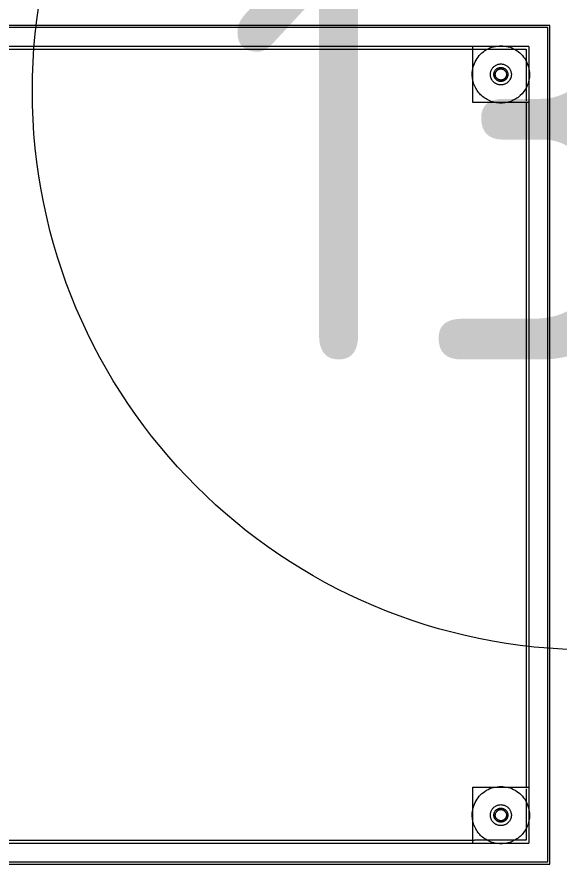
# Model space of a CAD drawing. Header units: millimetres. Extents: x -32 to 417638015, y -35 to 175284279.
# Drawn here: x 416312650 to 416313038, y 175269303 to 175269909 of the extents above; entities that cross this region are included whole.
import ezdxf
from ezdxf.enums import TextEntityAlignment as Align

# ---------------------------------------------------------------- set-up
doc = ezdxf.new("R2010")
doc.units = ezdxf.units.MM
for name, color, linetype, lineweight in [('_ЭМ_ТХ_пищеблок', 7, 'Continuous', 30), ('Аннотация', 7, 'Continuous', 18), ('Атрибут', 7, 'Continuous', 5), ('ДОНМ_ТХ_(Нейтральное_мебель)', 7, 'Continuous', 0), ('ШТРИХОВКА', 252, 'Continuous', 15)]:
    doc.layers.add(name, color=color, linetype=linetype, lineweight=lineweight)
doc.layers.add('Линии', color=7, linetype='Continuous', lineweight=9, true_color=0x00a600)
doc.layers.add('ЭОМ_Лотки рабочие', color=5, linetype='Continuous')
doc.styles.add('GOST Common', font='GOST_Common.ttf', dxfattribs={"width": 0.9, "height": 349.9999999999996})
doc.styles.add('ISOCPEUR', font='isocpeur.ttf', dxfattribs={"width": 0.85, "height": 274.9999999999997})

# ---------------------------------------------------------------- blocks, each defined once
blk = doc.blocks.new('*U101')
at = {"color": 0}
for points in [[(600, 600), (600, 0), (0, 0), (0, 600), (600, 600)], [(598.5, 598.5), (598.5, 1.5), (1.5, 1.5), (1.5, 598.5), (598.5, 598.5)], [(35, 544.5), (36.36587524414062, 544.5454406738281), (37.71505737304688, 544.6803283691406), (39.04379272460938, 544.9024658203125), (40.348388671875, 545.2097778320312), (41.625, 545.6000061035156), (42.869873046875, 546.0710754394531), (44.07940673828125, 546.6207275390625), (45.249755859375, 547.2468872070312), (46.377197265625, 547.9473571777344), (47.45797729492188, 548.7200012207031), (48.4884033203125, 549.5626220703125), (49.46466064453125, 550.4730834960938), (50.383056640625, 551.4491882324219), (51.23980712890625, 552.4888305664062), (52.03121948242188, 553.5898132324219), (52.75350952148438, 554.75), (53.3970947265625, 555.9556274414062), (53.95492553710938, 557.1914672851562), (54.42684936523438, 558.4532775878906), (54.81301879882812, 559.7366943359375), (55.11334228515625, 561.0374145507812), (55.32785034179688, 562.35107421875), (55.45660400390625, 563.6733703613281), (55.49951171875, 565), (55.45660400390625, 566.3265991210938), (55.327880859375, 567.64892578125), (55.11334228515625, 568.9625854492188), (54.81298828125, 570.2633056640625), (54.4268798828125, 571.5466918945312), (53.95489501953125, 572.8085021972656), (53.3970947265625, 574.0443725585938), (52.75350952148438, 575.25), (52.03121948242188, 576.4101867675781), (51.23983764648438, 577.5111694335938), (50.383056640625, 578.5508117675781), (49.46466064453125, 579.5269470214844), (48.4884033203125, 580.4373779296875), (47.4580078125, 581.2799987792969), (46.377197265625, 582.0526123046875), (45.249755859375, 582.7531127929688), (44.07940673828125, 583.3792724609375), (42.86990356445312, 583.9289245605469), (41.62496948242188, 584.3999938964844), (40.34835815429688, 584.7902221679688), (39.0438232421875, 585.0975036621094), (37.715087890625, 585.3196716308594), (36.36590576171875, 585.4545593261719), (35, 585.5), (33.94598388671875, 585.4732971191406), (32.90570068359375, 585.39404296875), (31.88037109375, 585.2635498046875), (30.87149047851562, 585.0830993652344), (29.880126953125, 584.8539733886719), (28.90768432617188, 584.5774841308594), (27.95550537109375, 584.2549133300781), (27.0247802734375, 583.8875732421875), (26.11688232421875, 583.4767456054688), (25.2330322265625, 583.0237121582031), (24.37457275390625, 582.52978515625), (23.542724609375, 581.9962158203125), (22.73895263671875, 581.4243774414062), (21.96432495117188, 580.8154907226562), (21.2203369140625, 580.1708984375), (19.8291015625, 578.7796936035156), (19.18447875976562, 578.03564453125), (18.57562255859375, 577.2611083984375), (18.0037841796875, 576.4572448730469), (17.47021484375, 575.6254577636719), (16.976318359375, 574.7669982910156), (16.52325439453125, 573.8831176757812), (16.1124267578125, 572.9752197265625), (15.74505615234375, 572.0444946289062), (15.42251586914062, 571.09228515625), (15.14602661132812, 570.119873046875), (14.91690063476562, 569.1285400390625), (14.7364501953125, 568.1195678710938), (14.60595703125, 567.0943298339844), (14.5267333984375, 566.0540161132812), (14.5, 565), (14.52670288085938, 563.9459838867188), (14.60595703125, 562.9057006835938), (14.73641967773438, 561.8804321289062), (14.91693115234375, 560.8714904785156), (15.14602661132812, 559.880126953125), (15.42254638671875, 558.90771484375), (15.74508666992188, 557.9555053710938), (16.1124267578125, 557.0247802734375), (16.52325439453125, 556.1168212890625), (16.97628784179688, 555.2330322265625), (17.47021484375, 554.3745727539062), (18.0037841796875, 553.5427551269531), (18.57562255859375, 552.7388916015625), (19.18450927734375, 551.96435546875), (19.8291015625, 551.2203063964844), (20.50814819335938, 550.5081481933594), (21.2203369140625, 549.8291015625), (21.96435546875, 549.1844787597656), (22.73892211914062, 548.5756225585938), (23.54275512695312, 548.0037841796875), (24.37454223632812, 547.47021484375), (25.23300170898438, 546.976318359375), (26.11685180664062, 546.5232543945312), (27.0247802734375, 546.1124267578125), (27.95550537109375, 545.7450561523438), (28.90771484375, 545.4225158691406), (29.880126953125, 545.1460266113281), (30.8714599609375, 544.9169006347656), (31.88040161132812, 544.7364501953125), (32.90567016601562, 544.60595703125), (33.94598388671875, 544.5267028808594), (35, 544.5)], [(15, 545), (55, 545), (55, 585)], [(585, 585), (15, 585)], [(15, 15), (15, 585)], [(53.79998779296875, 583), (17, 583), (17, 546.2000122070312)], [(545, 583), (55, 583)], [(565, 544.5), (566.3658447265625, 544.5454406738281), (567.715087890625, 544.6803283691406), (569.0438232421875, 544.9024658203125), (570.348388671875, 545.2097778320312), (571.625, 545.6000061035156), (572.8699340820312, 546.0710754394531), (574.0794067382812, 546.6207275390625), (575.249755859375, 547.2468872070312), (576.377197265625, 547.9473571777344), (577.4580078125, 548.7200012207031), (578.4884033203125, 549.5626220703125), (579.4646606445312, 550.4730834960938), (580.383056640625, 551.4491882324219), (581.2398071289062, 552.4888305664062), (582.03125, 553.5898132324219), (582.7535400390625, 554.75), (583.3971557617188, 555.9556274414062), (583.9549560546875, 557.1914672851562), (584.4268798828125, 558.4532775878906), (584.81298828125, 559.7366943359375), (585.1134033203125, 561.0374145507812), (585.3279418945312, 562.35107421875), (585.4566650390625, 563.6733703613281), (585.49951171875, 565), (585.4566650390625, 566.3265991210938), (585.327880859375, 567.64892578125), (585.1133422851562, 568.9625854492188), (584.81298828125, 570.2633056640625), (584.4268798828125, 571.5466918945312), (583.9549560546875, 572.8085021972656), (583.3971557617188, 574.0443725585938), (582.7535400390625, 575.25), (582.03125, 576.4101867675781), (581.2398681640625, 577.5111694335938), (580.383056640625, 578.5508117675781), (579.4646606445312, 579.5269470214844), (578.4884033203125, 580.4373779296875), (577.4579467773438, 581.2799987792969), (576.377197265625, 582.0526123046875), (575.249755859375, 582.7531127929688), (574.0794067382812, 583.3792724609375), (572.8699340820312, 583.9289245605469), (571.625, 584.3999938964844), (570.348388671875, 584.7902221679688), (569.0438232421875, 585.0975036621094), (567.715087890625, 585.3196716308594), (566.3659057617188, 585.4545593261719), (565, 585.5), (563.9459838867188, 585.4732971191406), (562.9057006835938, 585.39404296875), (561.8804321289062, 585.2635498046875), (560.8714599609375, 585.0830993652344), (559.880126953125, 584.8539733886719), (558.90771484375, 584.5774841308594), (557.9555053710938, 584.2549133300781), (557.0247802734375, 583.8875732421875), (556.1168823242188, 583.4767456054688), (555.2330322265625, 583.0237121582031), (554.37451171875, 582.52978515625), (553.542724609375, 581.9962158203125), (552.7388916015625, 581.4243774414062), (551.96435546875, 580.8154907226562), (551.2203369140625, 580.1708984375), (549.8291015625, 578.7796936035156), (549.1844482421875, 578.03564453125), (548.5756225585938, 577.2611083984375), (548.0037841796875, 576.4572448730469), (547.47021484375, 575.6254577636719), (546.976318359375, 574.7669982910156), (546.5232543945312, 573.8831176757812), (546.1124267578125, 572.9752197265625), (545.7450561523438, 572.0444946289062), (545.4224853515625, 571.09228515625), (545.14599609375, 570.119873046875), (544.9168701171875, 569.1285400390625), (544.7364501953125, 568.1195678710938), (544.60595703125, 567.0943298339844), (544.5267333984375, 566.0540161132812), (544.5, 565), (544.5267333984375, 563.9459838867188), (544.60595703125, 562.9057006835938), (544.7364501953125, 561.8804321289062), (544.9168701171875, 560.8714904785156), (545.14599609375, 559.880126953125), (545.4225463867188, 558.90771484375), (545.7451171875, 557.9555053710938), (546.1124267578125, 557.0247802734375), (546.5232543945312, 556.1168212890625), (546.976318359375, 555.2330322265625), (547.47021484375, 554.3745727539062), (548.0037841796875, 553.5427551269531), (548.5756225585938, 552.7388916015625), (549.1845092773438, 551.96435546875), (549.8291015625, 551.2203063964844), (550.5081176757812, 550.5081481933594), (551.2203369140625, 549.8291015625), (551.96435546875, 549.1844787597656), (552.7388916015625, 548.5756225585938), (553.542724609375, 548.0037841796875), (554.37451171875, 547.47021484375), (555.2330322265625, 546.976318359375), (556.1168212890625, 546.5232543945312), (557.0247802734375, 546.1124267578125), (557.9555053710938, 545.7450561523438), (558.90771484375, 545.4225158691406), (559.880126953125, 545.1460266113281), (560.8714599609375, 544.9169006347656), (561.88037109375, 544.7364501953125), (562.9056396484375, 544.60595703125), (563.9459838867188, 544.5267028808594), (565, 544.5)], [(545, 585), (545, 545), (585, 545)], [(583, 546.2000122070312), (583, 583), (546.2000122070312, 583)], [(585, 585), (585, 15)], [(35, 572.5), (34.6143798828125, 572.490234375), (34.23379516601562, 572.4612426757812), (33.85870361328125, 572.4135131835938), (33.48956298828125, 572.3474731445312), (33.12689208984375, 572.2636413574219), (32.77108764648438, 572.1624755859375), (32.42279052734375, 572.0444946289062), (32.082275390625, 571.9100952148438), (31.75006103515625, 571.759765625), (31.42669677734375, 571.5940246582031), (31.1126708984375, 571.413330078125), (30.808349609375, 571.2181396484375), (30.51422119140625, 571.0089416503906), (30.23086547851562, 570.7861633300781), (29.95867919921875, 570.5503234863281), (29.6981201171875, 570.3018798828125), (29.44964599609375, 570.0413513183594), (29.21383666992188, 569.7691345214844), (28.9910888671875, 569.4857788085938), (28.7818603515625, 569.1916809082031), (28.586669921875, 568.8873901367188), (28.40597534179688, 568.5733032226562), (28.24017333984375, 568.2499389648438), (28.08990478515625, 567.9177551269531), (27.95550537109375, 567.5772705078125), (27.8375244140625, 567.2288818359375), (27.736328125, 566.8731079101562), (27.65252685546875, 566.5104370117188), (27.58651733398438, 566.1412963867188), (27.53875732421875, 565.7662048339844), (27.509765625, 565.3856201171875), (27.5, 565), (27.509765625, 564.6143798828125), (27.53875732421875, 564.2337951660156), (27.58648681640625, 563.8587036132812), (27.65252685546875, 563.4895629882812), (27.73635864257812, 563.1268920898438), (27.8375244140625, 562.7711181640625), (27.95550537109375, 562.4227294921875), (28.08990478515625, 562.0822448730469), (28.240234375, 561.7500610351562), (28.40597534179688, 561.4266967773438), (28.586669921875, 561.1126098632812), (28.78189086914062, 560.8083190917969), (28.99105834960938, 560.5142211914062), (29.21383666992188, 560.2308654785156), (29.44970703125, 559.9586791992188), (29.95864868164062, 559.4496765136719), (30.23086547851562, 559.2138366699219), (30.51425170898438, 558.9910888671875), (30.80831909179688, 558.7818603515625), (31.11264038085938, 558.586669921875), (31.42672729492188, 558.4059448242188), (31.75006103515625, 558.240234375), (32.08224487304688, 558.0899047851562), (32.4227294921875, 557.9555053710938), (32.7711181640625, 557.8375244140625), (33.12686157226562, 557.7363586425781), (33.48956298828125, 557.6525268554688), (33.85870361328125, 557.5864868164062), (34.23379516601562, 557.5387573242188), (34.6143798828125, 557.5097961425781), (35, 557.5), (35.49972534179688, 557.5166320800781), (35.99334716796875, 557.5659790039062), (36.47946166992188, 557.6472473144531), (36.95672607421875, 557.7596740722656), (37.42376708984375, 557.9024353027344), (37.87921142578125, 558.0747680664062), (38.32174682617188, 558.27587890625), (38.74990844726562, 558.5049438476562), (39.16238403320312, 558.76123046875), (39.55780029296875, 559.0438842773438), (39.93475341796875, 559.3521728515625), (40.29193115234375, 559.6852722167969), (40.6279296875, 560.0423889160156), (40.94137573242188, 560.4227294921875), (41.23092651367188, 560.8255615234375), (41.49517822265625, 561.25), (41.73065185546875, 561.6910705566406), (41.93478393554688, 562.1432189941406), (42.107421875, 562.6048583984375), (42.2486572265625, 563.0744018554688), (42.3585205078125, 563.5502624511719), (42.43701171875, 564.0308837890625), (42.48416137695312, 564.5146484375), (42.49981689453125, 565), (42.48416137695312, 565.4853515625), (42.43707275390625, 565.9691162109375), (42.3585205078125, 566.4497375488281), (42.2486572265625, 566.9255981445312), (42.10739135742188, 567.3951416015625), (41.9346923828125, 567.8567810058594), (41.73065185546875, 568.3089294433594), (41.49517822265625, 568.75), (41.23092651367188, 569.1744689941406), (40.94140625, 569.5772705078125), (40.62789916992188, 569.9576110839844), (40.29193115234375, 570.3147277832031), (39.93472290039062, 570.6478271484375), (39.55780029296875, 570.9560852050781), (39.16238403320312, 571.23876953125), (38.74990844726562, 571.4950561523438), (38.32171630859375, 571.72412109375), (37.87921142578125, 571.9252319335938), (37.42376708984375, 572.0975341796875), (36.95669555664062, 572.2403259277344), (36.47943115234375, 572.3527526855469), (35.99331665039062, 572.4340209960938), (35.49972534179688, 572.4833679199219), (35, 572.5)], [(35, 570), (34.742919921875, 569.9934997558594), (34.48916625976562, 569.9741516113281), (34.2391357421875, 569.9423217773438), (33.9930419921875, 569.8983154296875), (33.75125122070312, 569.8424072265625), (33.51406860351562, 569.7749938964844), (33.28182983398438, 569.6963195800781), (33.05484008789062, 569.6067199707031), (32.8333740234375, 569.5065307617188), (32.61776733398438, 569.3960266113281), (32.40841674804688, 569.2755737304688), (32.20553588867188, 569.1454467773438), (32.00949096679688, 569.0059509277344), (31.820556640625, 568.857421875), (31.63906860351562, 568.7002258300781), (31.46539306640625, 568.5346069335938), (31.2998046875, 568.3609008789062), (31.142578125, 568.179443359375), (30.99404907226562, 567.9905090332031), (30.85455322265625, 567.7944641113281), (30.72445678710938, 567.5916137695312), (30.60397338867188, 567.3822021484375), (30.49349975585938, 567.1666259765625), (30.39328002929688, 566.9451904296875), (30.30364990234375, 566.7181701660156), (30.2249755859375, 566.4859313964844), (30.15756225585938, 566.2487487792969), (30.1016845703125, 566.0069580078125), (30.05767822265625, 565.7608642578125), (30.02584838867188, 565.5108032226562), (30.00650024414062, 565.257080078125), (30, 565), (30.00650024414062, 564.742919921875), (30.02584838867188, 564.4891662597656), (30.05764770507812, 564.2391357421875), (30.1016845703125, 563.9930419921875), (30.15756225585938, 563.7512512207031), (30.22503662109375, 563.5140686035156), (30.30368041992188, 563.2818298339844), (30.39324951171875, 563.0548095703125), (30.49346923828125, 562.8333740234375), (30.60397338867188, 562.6177978515625), (30.72445678710938, 562.4084167480469), (30.85455322265625, 562.2055358886719), (30.99407958984375, 562.0094909667969), (31.142578125, 561.820556640625), (31.2998046875, 561.6390991210938), (31.63909912109375, 561.2997436523438), (31.820556640625, 561.142578125), (32.00949096679688, 560.9940490722656), (32.20553588867188, 560.8545837402344), (32.40841674804688, 560.7244262695312), (32.6177978515625, 560.6039733886719), (32.83334350585938, 560.4934692382812), (33.0548095703125, 560.3932800292969), (33.28182983398438, 560.3036804199219), (33.51406860351562, 560.2250061035156), (33.75125122070312, 560.1575622558594), (33.9930419921875, 560.1016845703125), (34.2391357421875, 560.0576782226562), (34.48919677734375, 560.0258483886719), (34.742919921875, 560.0065002441406), (35, 560), (35.33316040039062, 560.0110778808594), (35.66220092773438, 560.0439758300781), (35.98629760742188, 560.09814453125), (36.30447387695312, 560.1731262207031), (36.61581420898438, 560.2682800292969), (36.91949462890625, 560.3831787109375), (37.2144775390625, 560.5172424316406), (37.49993896484375, 560.6699829101562), (37.77493286132812, 560.8408203125), (38.03854370117188, 561.0292358398438), (38.28985595703125, 561.2347717285156), (38.52798461914062, 561.4568481445312), (38.751953125, 561.6949157714844), (38.9609375, 561.948486328125), (39.15399169921875, 562.217041015625), (39.33013916015625, 562.5), (39.48709106445312, 562.7940368652344), (39.62313842773438, 563.095458984375), (39.73831176757812, 563.4032287597656), (39.83242797851562, 563.7162780761719), (39.90570068359375, 564.0335083007812), (39.9580078125, 564.3539428710938), (39.98944091796875, 564.6764526367188), (39.9998779296875, 565), (39.98941040039062, 565.3235473632812), (39.95803833007812, 565.6460876464844), (39.90570068359375, 565.9664916992188), (39.83245849609375, 566.2837219238281), (39.73828125, 566.5967407226562), (39.6231689453125, 566.9045104980469), (39.48712158203125, 567.2059326171875), (39.33013916015625, 567.5), (39.15399169921875, 567.782958984375), (38.9609375, 568.0514831542969), (38.751953125, 568.3050842285156), (38.52798461914062, 568.5431518554688), (38.28988647460938, 568.7652282714844), (38.03857421875, 568.9707641601562), (37.77493286132812, 569.1592102050781), (37.49993896484375, 569.3300170898438), (37.21450805664062, 569.4827270507812), (36.91949462890625, 569.6168212890625), (36.61587524414062, 569.7317199707031), (36.30447387695312, 569.826904296875), (35.98629760742188, 569.9018249511719), (35.6622314453125, 569.9560241699219), (35.3331298828125, 569.9889221191406), (35, 570)], [(565, 572.5), (564.6143798828125, 572.490234375), (564.2337646484375, 572.4612426757812), (563.8587036132812, 572.4135131835938), (563.4895629882812, 572.3474731445312), (563.1268920898438, 572.2636413574219), (562.7711181640625, 572.1624755859375), (562.4227905273438, 572.0444946289062), (562.082275390625, 571.9100952148438), (561.7500610351562, 571.759765625), (561.4266967773438, 571.5940246582031), (561.1126708984375, 571.413330078125), (560.808349609375, 571.2181396484375), (560.5142822265625, 571.0089416503906), (560.2308349609375, 570.7861633300781), (559.9586791992188, 570.5503234863281), (559.6981201171875, 570.3018798828125), (559.4496459960938, 570.0413513183594), (559.2138671875, 569.7691345214844), (558.9910888671875, 569.4857788085938), (558.7818603515625, 569.1916809082031), (558.586669921875, 568.8873901367188), (558.406005859375, 568.5733032226562), (558.2401733398438, 568.2499389648438), (558.0899047851562, 567.9177551269531), (557.9555053710938, 567.5772705078125), (557.8375244140625, 567.2288818359375), (557.736328125, 566.8731079101562), (557.6525268554688, 566.5104370117188), (557.5865478515625, 566.1412963867188), (557.5387573242188, 565.7662048339844), (557.509765625, 565.3856201171875), (557.5, 565), (557.509765625, 564.6143798828125), (557.5387573242188, 564.2337951660156), (557.5864868164062, 563.8587036132812), (557.6525268554688, 563.4895629882812), (557.736328125, 563.1268920898438), (557.8375244140625, 562.7711181640625), (557.9555053710938, 562.4227294921875), (558.0899047851562, 562.0822448730469), (558.240234375, 561.7500610351562), (558.406005859375, 561.4266967773438), (558.586669921875, 561.1126098632812), (558.7818603515625, 560.8083190917969), (558.9910888671875, 560.5142211914062), (559.2138671875, 560.2308654785156), (559.44970703125, 559.9586791992188), (559.9586181640625, 559.4496765136719), (560.2308349609375, 559.2138366699219), (560.5142822265625, 558.9910888671875), (560.808349609375, 558.7818603515625), (561.1126708984375, 558.586669921875), (561.4267578125, 558.4059448242188), (561.7501220703125, 558.240234375), (562.082275390625, 558.0899047851562), (562.4227294921875, 557.9555053710938), (562.7711181640625, 557.8375244140625), (563.1268920898438, 557.7363586425781), (563.4895629882812, 557.6525268554688), (563.8587036132812, 557.5864868164062), (564.2337646484375, 557.5387573242188), (564.6143798828125, 557.5097961425781), (565, 557.5), (565.499755859375, 557.5166320800781), (565.9933471679688, 557.5659790039062), (566.4794921875, 557.6472473144531), (566.9567260742188, 557.7596740722656), (567.4237670898438, 557.9024353027344), (567.8792724609375, 558.0747680664062), (568.32177734375, 558.27587890625), (568.7498779296875, 558.5049438476562), (569.162353515625, 558.76123046875), (569.5578002929688, 559.0438842773438), (569.9347534179688, 559.3521728515625), (570.2919921875, 559.6852722167969), (570.6279296875, 560.0423889160156), (570.94140625, 560.4227294921875), (571.23095703125, 560.8255615234375), (571.4951782226562, 561.25), (571.7306518554688, 561.6910705566406), (571.934814453125, 562.1432189941406), (572.107421875, 562.6048583984375), (572.2486572265625, 563.0744018554688), (572.3585205078125, 563.5502624511719), (572.43701171875, 564.0308837890625), (572.484130859375, 564.5146484375), (572.4998168945312, 565), (572.484130859375, 565.4853515625), (572.4370727539062, 565.9691162109375), (572.3585205078125, 566.4497375488281), (572.2486572265625, 566.9255981445312), (572.107421875, 567.3951416015625), (571.9346923828125, 567.8567810058594), (571.7306518554688, 568.3089294433594), (571.4951782226562, 568.75), (571.23095703125, 569.1744689941406), (570.94140625, 569.5772705078125), (570.6279296875, 569.9576110839844), (570.2919311523438, 570.3147277832031), (569.934814453125, 570.6478271484375), (569.5577392578125, 570.9560852050781), (569.162353515625, 571.23876953125), (568.7498779296875, 571.4950561523438), (568.3217163085938, 571.72412109375), (567.8792724609375, 571.9252319335938), (567.4237670898438, 572.0975341796875), (566.9567260742188, 572.2403259277344), (566.4794311523438, 572.3527526855469), (565.9932861328125, 572.4340209960938), (565.499755859375, 572.4833679199219), (565, 572.5)], [(565, 570), (564.742919921875, 569.9934997558594), (564.4891967773438, 569.9741516113281), (564.2391357421875, 569.9423217773438), (563.9930419921875, 569.8983154296875), (563.7513427734375, 569.8424072265625), (563.5140380859375, 569.7749938964844), (563.2818603515625, 569.6963195800781), (563.0548095703125, 569.6067199707031), (562.8333740234375, 569.5065307617188), (562.6177978515625, 569.3960266113281), (562.408447265625, 569.2755737304688), (562.20556640625, 569.1454467773438), (562.009521484375, 569.0059509277344), (561.820556640625, 568.857421875), (561.6390991210938, 568.7002258300781), (561.4653930664062, 568.5346069335938), (561.2998046875, 568.3609008789062), (561.142578125, 568.179443359375), (560.9940185546875, 567.9905090332031), (560.8546142578125, 567.7944641113281), (560.7244873046875, 567.5916137695312), (560.60400390625, 567.3822021484375), (560.4935302734375, 567.1666259765625), (560.393310546875, 566.9451904296875), (560.3036499023438, 566.7181701660156), (560.2249755859375, 566.4859313964844), (560.1575927734375, 566.2487487792969), (560.1016845703125, 566.0069580078125), (560.0576782226562, 565.7608642578125), (560.02587890625, 565.5108032226562), (560.0064697265625, 565.257080078125), (560, 565), (560.0064697265625, 564.742919921875), (560.02587890625, 564.4891662597656), (560.0576171875, 564.2391357421875), (560.1016845703125, 563.9930419921875), (560.1575927734375, 563.7512512207031), (560.2250366210938, 563.5140686035156), (560.3037109375, 563.2818298339844), (560.393310546875, 563.0548095703125), (560.4934692382812, 562.8333740234375), (560.60400390625, 562.6177978515625), (560.7244873046875, 562.4084167480469), (560.8545532226562, 562.2055358886719), (560.9940795898438, 562.0094909667969), (561.142578125, 561.820556640625), (561.2998046875, 561.6390991210938), (561.6390991210938, 561.2997436523438), (561.820556640625, 561.142578125), (562.009521484375, 560.9940490722656), (562.20556640625, 560.8545837402344), (562.408447265625, 560.7244262695312), (562.6177978515625, 560.6039733886719), (562.8333740234375, 560.4934692382812), (563.0548095703125, 560.3932800292969), (563.2818603515625, 560.3036804199219), (563.5140991210938, 560.2250061035156), (563.751220703125, 560.1575622558594), (563.9930419921875, 560.1016845703125), (564.2391357421875, 560.0576782226562), (564.4891967773438, 560.0258483886719), (564.742919921875, 560.0065002441406), (565, 560), (565.3331298828125, 560.0110778808594), (565.6622314453125, 560.0439758300781), (565.986328125, 560.09814453125), (566.304443359375, 560.1731262207031), (566.6158447265625, 560.2682800292969), (566.9194946289062, 560.3831787109375), (567.2144775390625, 560.5172424316406), (567.4999389648438, 560.6699829101562), (567.77490234375, 560.8408203125), (568.03857421875, 561.0292358398438), (568.2898559570312, 561.2347717285156), (568.5279541015625, 561.4568481445312), (568.751953125, 561.6949157714844), (568.9609375, 561.948486328125), (569.1539916992188, 562.217041015625), (569.3301391601562, 562.5), (569.487060546875, 562.7940368652344), (569.6231689453125, 563.095458984375), (569.73828125, 563.4032287597656), (569.8323974609375, 563.7162780761719), (569.9057006835938, 564.0335083007812), (569.9580078125, 564.3539428710938), (569.9894409179688, 564.6764526367188), (569.9998779296875, 565), (569.9893798828125, 565.3235473632812), (569.9580078125, 565.6460876464844), (569.9057006835938, 565.9664916992188), (569.8324584960938, 566.2837219238281), (569.73828125, 566.5967407226562), (569.6231689453125, 566.9045104980469), (569.4871215820312, 567.2059326171875), (569.3301391601562, 567.5), (569.1539916992188, 567.782958984375), (568.9609985351562, 568.0514831542969), (568.751953125, 568.3050842285156), (568.5279541015625, 568.5431518554688), (568.2899169921875, 568.7652282714844), (568.03857421875, 568.9707641601562), (567.77490234375, 569.1592102050781), (567.4999389648438, 569.3300170898438), (567.2144775390625, 569.4827270507812), (566.9194946289062, 569.6168212890625), (566.6158447265625, 569.7317199707031), (566.304443359375, 569.826904296875), (565.986328125, 569.9018249511719), (565.6622314453125, 569.9560241699219), (565.3331298828125, 569.9889221191406), (565, 570)], [(35, 569), (34.79434204101562, 568.9947814941406), (34.59136962890625, 568.9793395996094), (34.391357421875, 568.953857421875), (34.19439697265625, 568.9186401367188), (34.00100708007812, 568.8739318847656), (33.811279296875, 568.8200073242188), (33.62542724609375, 568.7570495605469), (33.44381713867188, 568.6853942871094), (33.2667236328125, 568.605224609375), (33.09423828125, 568.5168151855469), (32.92672729492188, 568.4204406738281), (32.76446533203125, 568.3163452148438), (32.60757446289062, 568.2047729492188), (32.45645141601562, 568.0859680175781), (32.31124877929688, 567.9601745605469), (32.17230224609375, 567.8276977539062), (32.03982543945312, 567.688720703125), (31.91403198242188, 567.5435485839844), (31.79525756835938, 567.3924255371094), (31.68365478515625, 567.235595703125), (31.57955932617188, 567.0732421875), (31.483154296875, 566.90576171875), (31.394775390625, 566.7333068847656), (31.31463623046875, 566.55615234375), (31.24295043945312, 566.3745422363281), (31.17999267578125, 566.1887512207031), (31.12603759765625, 565.9989929199219), (31.08135986328125, 565.8055725097656), (31.046142578125, 565.6087036132812), (31.02069091796875, 565.4086608886719), (31.00521850585938, 565.2056579589844), (31, 565), (31.00521850585938, 564.7943420410156), (31.02066040039062, 564.5913696289062), (31.04617309570312, 564.3912963867188), (31.08135986328125, 564.1943969726562), (31.12603759765625, 564.0010070800781), (31.17999267578125, 563.811279296875), (31.24295043945312, 563.6254577636719), (31.31463623046875, 563.44384765625), (31.39480590820312, 563.2666931152344), (31.48318481445312, 563.09423828125), (31.57955932617188, 562.9267272949219), (31.68365478515625, 562.7644653320312), (31.79525756835938, 562.6076049804688), (31.91403198242188, 562.4564514160156), (32.039794921875, 562.311279296875), (32.311279296875, 562.039794921875), (32.45645141601562, 561.9140319824219), (32.60757446289062, 561.7952270507812), (32.76443481445312, 561.6836547851562), (32.92672729492188, 561.5795593261719), (33.09423828125, 561.483154296875), (33.26669311523438, 561.394775390625), (33.44384765625, 561.3146362304688), (33.62542724609375, 561.2429504394531), (33.81124877929688, 561.1799926757812), (34.00100708007812, 561.1260375976562), (34.19442749023438, 561.0813598632812), (34.39129638671875, 561.046142578125), (34.59133911132812, 561.0206604003906), (34.79434204101562, 561.0052185058594), (35, 561), (35.26651000976562, 561.0088806152344), (35.52978515625, 561.0351867675781), (35.78900146484375, 561.0785522460938), (36.0435791015625, 561.1384887695312), (36.29263305664062, 561.2146301269531), (36.53558349609375, 561.3065490722656), (36.7716064453125, 561.4137878417969), (36.99993896484375, 561.5359802246094), (37.21994018554688, 561.6726684570312), (37.43081665039062, 561.8234252929688), (37.63189697265625, 561.9878234863281), (37.8223876953125, 562.1654663085938), (38.00155639648438, 562.35595703125), (38.16876220703125, 562.5587768554688), (38.32318115234375, 562.7736206054688), (38.464111328125, 563), (38.58969116210938, 563.2352294921875), (38.698486328125, 563.4763793945312), (38.79055786132812, 563.7226257324219), (38.86593627929688, 563.9730224609375), (38.924560546875, 564.226806640625), (38.96640014648438, 564.4831237792969), (38.99151611328125, 564.7411499023438), (38.99990844726562, 565), (38.99151611328125, 565.2588500976562), (38.96640014648438, 565.5168762207031), (38.924560546875, 565.773193359375), (38.865966796875, 566.0269775390625), (38.79058837890625, 566.2774047851562), (38.69851684570312, 566.5236206054688), (38.58969116210938, 566.7647705078125), (38.464111328125, 567), (38.32318115234375, 567.2263793945312), (38.16876220703125, 567.4411926269531), (38.00155639648438, 567.6440734863281), (37.82232666015625, 567.8345336914062), (37.63192749023438, 568.0121765136719), (37.4307861328125, 568.1766052246094), (37.21990966796875, 568.3273315429688), (36.99993896484375, 568.4640197753906), (36.77157592773438, 568.5862121582031), (36.53558349609375, 568.6934509277344), (36.29269409179688, 568.7853698730469), (36.0435791015625, 568.8615112304688), (35.7890625, 568.9214782714844), (35.52975463867188, 568.9648132324219), (35.26651000976562, 568.9911499023438), (35, 569)], [(565, 569), (564.7943115234375, 568.9947814941406), (564.5913696289062, 568.9793395996094), (564.391357421875, 568.953857421875), (564.1943969726562, 568.9186401367188), (564.0009765625, 568.8739318847656), (563.811279296875, 568.8200073242188), (563.6254272460938, 568.7570495605469), (563.44384765625, 568.6853942871094), (563.2667236328125, 568.605224609375), (563.09423828125, 568.5168151855469), (562.9267578125, 568.4204406738281), (562.7644653320312, 568.3163452148438), (562.6075439453125, 568.2047729492188), (562.4564208984375, 568.0859680175781), (562.311279296875, 567.9601745605469), (562.1723022460938, 567.8276977539062), (562.039794921875, 567.688720703125), (561.9140625, 567.5435485839844), (561.7952880859375, 567.3924255371094), (561.6836547851562, 567.235595703125), (561.57958984375, 567.0732421875), (561.483154296875, 566.90576171875), (561.394775390625, 566.7333068847656), (561.3146362304688, 566.55615234375), (561.242919921875, 566.3745422363281), (561.1799926757812, 566.1887512207031), (561.1260375976562, 565.9989929199219), (561.0813598632812, 565.8055725097656), (561.046142578125, 565.6087036132812), (561.0206909179688, 565.4086608886719), (561.0052490234375, 565.2056579589844), (561, 565), (561.0052490234375, 564.7943420410156), (561.0206298828125, 564.5913696289062), (561.046142578125, 564.3912963867188), (561.0813598632812, 564.1943969726562), (561.1260375976562, 564.0010070800781), (561.1799926757812, 563.811279296875), (561.242919921875, 563.6254577636719), (561.3146362304688, 563.44384765625), (561.394775390625, 563.2666931152344), (561.483154296875, 563.09423828125), (561.57958984375, 562.9267272949219), (561.6836547851562, 562.7644653320312), (561.7952880859375, 562.6076049804688), (561.9140625, 562.4564514160156), (562.039794921875, 562.311279296875), (562.311279296875, 562.039794921875), (562.4564208984375, 561.9140319824219), (562.6075439453125, 561.7952270507812), (562.764404296875, 561.6836547851562), (562.9267578125, 561.5795593261719), (563.09423828125, 561.483154296875), (563.2667236328125, 561.394775390625), (563.44384765625, 561.3146362304688), (563.6254272460938, 561.2429504394531), (563.811279296875, 561.1799926757812), (564.0009765625, 561.1260375976562), (564.1944580078125, 561.0813598632812), (564.3912963867188, 561.046142578125), (564.59130859375, 561.0206604003906), (564.7943115234375, 561.0052185058594), (565, 561), (565.2664794921875, 561.0088806152344), (565.52978515625, 561.0351867675781), (565.7890014648438, 561.0785522460938), (566.0435791015625, 561.1384887695312), (566.292724609375, 561.2146301269531), (566.5355834960938, 561.3065490722656), (566.7716064453125, 561.4137878417969), (567, 561.5359802246094), (567.219970703125, 561.6726684570312), (567.4307861328125, 561.8234252929688), (567.6318969726562, 561.9878234863281), (567.8223876953125, 562.1654663085938), (568.0015869140625, 562.35595703125), (568.1687622070312, 562.5587768554688), (568.3231811523438, 562.7736206054688), (568.464111328125, 563), (568.5897216796875, 563.2352294921875), (568.698486328125, 563.4763793945312), (568.7906494140625, 563.7226257324219), (568.8660278320312, 563.9730224609375), (568.924560546875, 564.226806640625), (568.9664916992188, 564.4831237792969), (568.9915161132812, 564.7411499023438), (568.9999389648438, 565), (568.9915771484375, 565.2588500976562), (568.9664306640625, 565.5168762207031), (568.924560546875, 565.773193359375), (568.865966796875, 566.0269775390625), (568.7906494140625, 566.2774047851562), (568.698486328125, 566.5236206054688), (568.5897216796875, 566.7647705078125), (568.464111328125, 567), (568.3231811523438, 567.2263793945312), (568.168701171875, 567.4411926269531), (568.0015869140625, 567.6440734863281), (567.8223266601562, 567.8345336914062), (567.6319580078125, 568.0121765136719), (567.4307861328125, 568.1766052246094), (567.2199096679688, 568.3273315429688), (566.9999389648438, 568.4640197753906), (566.7716064453125, 568.5862121582031), (566.53564453125, 568.6934509277344), (566.292724609375, 568.7853698730469), (566.0435791015625, 568.8615112304688), (565.7890625, 568.9214782714844), (565.52978515625, 568.9648132324219), (565.2664794921875, 568.9911499023438), (565, 569)], [(17, 55), (17, 546.1000061035156)], [(583, 55), (583, 546.1000061035156)], [(35, 14.5), (36.36587524414062, 14.54541015625), (37.71505737304688, 14.6802978515625), (39.04379272460938, 14.9024658203125), (40.348388671875, 15.20977783203125), (41.625, 15.5999755859375), (42.869873046875, 16.071044921875), (44.07940673828125, 16.6207275390625), (45.249755859375, 17.24688720703125), (46.377197265625, 17.9473876953125), (47.45797729492188, 18.719970703125), (48.4884033203125, 19.5626220703125), (49.46466064453125, 20.47308349609375), (50.383056640625, 21.44921875), (51.23980712890625, 22.48883056640625), (52.03121948242188, 23.58984375), (52.75350952148438, 24.75), (53.3970947265625, 25.95562744140625), (53.95492553710938, 27.19146728515625), (54.42684936523438, 28.4532470703125), (54.81301879882812, 29.7366943359375), (55.11334228515625, 31.03741455078125), (55.32785034179688, 32.35107421875), (55.45660400390625, 33.67333984375), (55.49951171875, 35), (55.45660400390625, 36.32659912109375), (55.327880859375, 37.64892578125), (55.11334228515625, 38.96258544921875), (54.81298828125, 40.2633056640625), (54.4268798828125, 41.54669189453125), (53.95489501953125, 42.8084716796875), (53.3970947265625, 44.04437255859375), (52.75350952148438, 45.25), (52.03121948242188, 46.41015625), (51.23983764648438, 47.51116943359375), (50.383056640625, 48.55078125), (49.46466064453125, 49.5269775390625), (48.4884033203125, 50.4373779296875), (47.4580078125, 51.280029296875), (46.377197265625, 52.0526123046875), (45.249755859375, 52.75311279296875), (44.07940673828125, 53.3792724609375), (42.86990356445312, 53.928955078125), (41.62496948242188, 54.4000244140625), (40.34835815429688, 54.79022216796875), (39.0438232421875, 55.0975341796875), (37.715087890625, 55.3197021484375), (36.36590576171875, 55.45458984375), (33.63412475585938, 55.45458984375), (32.28494262695312, 55.3197021484375), (30.95620727539062, 55.0975341796875), (29.651611328125, 54.79022216796875), (28.375, 54.4000244140625), (27.13006591796875, 53.928955078125), (25.92059326171875, 53.3792724609375), (24.750244140625, 52.75311279296875), (23.62274169921875, 52.0526123046875), (22.54202270507812, 51.280029296875), (21.5115966796875, 50.4373779296875), (20.53533935546875, 49.52691650390625), (19.616943359375, 48.55078125), (18.76019287109375, 47.51116943359375), (17.96878051757812, 46.41015625), (17.24649047851562, 45.25), (16.6029052734375, 44.04437255859375), (16.0450439453125, 42.80853271484375), (15.57315063476562, 41.5467529296875), (15.18698120117188, 40.2633056640625), (14.88665771484375, 38.96258544921875), (14.67205810546875, 37.64892578125), (14.5433349609375, 36.32666015625), (14.50048828125, 35), (14.5433349609375, 33.67340087890625), (14.672119140625, 32.35107421875), (14.88665771484375, 31.03741455078125), (15.18701171875, 29.7366943359375), (15.5731201171875, 28.45330810546875), (16.04510498046875, 27.1915283203125), (16.6029052734375, 25.95562744140625), (17.24649047851562, 24.75), (17.96878051757812, 23.58984375), (18.76016235351562, 22.48883056640625), (19.616943359375, 21.44921875), (20.53533935546875, 20.4730224609375), (21.51162719726562, 19.5626220703125), (22.54205322265625, 18.719970703125), (23.62283325195312, 17.9473876953125), (24.750244140625, 17.24688720703125), (25.92059326171875, 16.6207275390625), (27.130126953125, 16.071044921875), (28.375, 15.5999755859375), (29.65164184570312, 15.20977783203125), (30.9561767578125, 14.9024658203125), (32.284912109375, 14.6802978515625), (33.63409423828125, 14.54541015625), (35, 14.5)], [(15, 55), (55, 55), (55, 15)], [(565, 14.5), (566.3658447265625, 14.54541015625), (567.715087890625, 14.6802978515625), (569.0438232421875, 14.9024658203125), (570.348388671875, 15.20977783203125), (571.625, 15.5999755859375), (572.8699340820312, 16.071044921875), (574.0794067382812, 16.6207275390625), (575.249755859375, 17.24688720703125), (576.377197265625, 17.9473876953125), (577.4580078125, 18.719970703125), (578.4884033203125, 19.5626220703125), (579.4646606445312, 20.47308349609375), (580.383056640625, 21.44921875), (581.2398071289062, 22.48883056640625), (582.03125, 23.58984375), (582.7535400390625, 24.75), (583.3971557617188, 25.95562744140625), (583.9549560546875, 27.19146728515625), (584.4268798828125, 28.4532470703125), (584.81298828125, 29.7366943359375), (585.1134033203125, 31.03741455078125), (585.3279418945312, 32.35107421875), (585.4566650390625, 33.67333984375), (585.49951171875, 35), (585.4566650390625, 36.32659912109375), (585.327880859375, 37.64892578125), (585.1133422851562, 38.96258544921875), (584.81298828125, 40.2633056640625), (584.4268798828125, 41.54669189453125), (583.9549560546875, 42.8084716796875), (583.3971557617188, 44.04437255859375), (582.7535400390625, 45.25), (582.03125, 46.41015625), (581.2398681640625, 47.51116943359375), (580.383056640625, 48.55078125), (579.4646606445312, 49.5269775390625), (578.4884033203125, 50.4373779296875), (577.4579467773438, 51.280029296875), (576.377197265625, 52.0526123046875), (575.249755859375, 52.75311279296875), (574.0794067382812, 53.3792724609375), (572.8699340820312, 53.928955078125), (571.625, 54.4000244140625), (570.348388671875, 54.79022216796875), (569.0438232421875, 55.0975341796875), (567.715087890625, 55.3197021484375), (566.3659057617188, 55.45458984375), (563.6341552734375, 55.45458984375), (562.284912109375, 55.3197021484375), (560.9561767578125, 55.0975341796875), (559.651611328125, 54.79022216796875), (558.375, 54.4000244140625), (557.130126953125, 53.928955078125), (555.9205932617188, 53.3792724609375), (554.750244140625, 52.75311279296875), (553.622802734375, 52.0526123046875), (552.5419921875, 51.280029296875), (551.5115966796875, 50.4373779296875), (550.5353393554688, 49.52691650390625), (549.616943359375, 48.55078125), (548.7601928710938, 47.51116943359375), (547.96875, 46.41015625), (547.2464599609375, 45.25), (546.6029052734375, 44.04437255859375), (546.0450439453125, 42.80853271484375), (545.5731201171875, 41.5467529296875), (545.1869506835938, 40.2633056640625), (544.8865966796875, 38.96258544921875), (544.672119140625, 37.64892578125), (544.5433349609375, 36.32666015625), (544.50048828125, 35), (544.5433349609375, 33.67340087890625), (544.672119140625, 32.35107421875), (544.8866577148438, 31.03741455078125), (545.18701171875, 29.7366943359375), (545.5731201171875, 28.45330810546875), (546.0450439453125, 27.1915283203125), (546.6028442382812, 25.95562744140625), (547.2464599609375, 24.75), (547.96875, 23.58984375), (548.7601318359375, 22.48883056640625), (549.616943359375, 21.44921875), (550.5353393554688, 20.4730224609375), (551.5115966796875, 19.5626220703125), (552.5419921875, 18.719970703125), (553.622802734375, 17.9473876953125), (554.750244140625, 17.24688720703125), (555.9205932617188, 16.6207275390625), (557.1300659179688, 16.071044921875), (558.375, 15.5999755859375), (559.651611328125, 15.20977783203125), (560.9561767578125, 14.9024658203125), (562.284912109375, 14.6802978515625), (563.6340942382812, 14.54541015625), (565, 14.5)], [(545, 15), (545, 55), (585, 55)], [(53.79998779296875, 17), (17, 17), (17, 53.79998779296875)], [(583, 53.79998779296875), (583, 17), (546.2000122070312, 17)], [(35, 42.5), (34.50027465820312, 42.4833984375), (34.00665283203125, 42.43402099609375), (33.52053833007812, 42.352783203125), (33.04327392578125, 42.2403564453125), (32.57623291015625, 42.0975341796875), (32.12078857421875, 41.92523193359375), (31.67825317382812, 41.72412109375), (31.25009155273438, 41.49505615234375), (30.83761596679688, 41.23876953125), (30.44219970703125, 40.95611572265625), (30.06524658203125, 40.6478271484375), (29.70806884765625, 40.31475830078125), (29.3720703125, 39.9576416015625), (29.05862426757812, 39.5772705078125), (28.76907348632812, 39.1744384765625), (28.50482177734375, 38.75), (28.26934814453125, 38.3089599609375), (28.06521606445312, 37.8568115234375), (27.892578125, 37.3951416015625), (27.7513427734375, 36.92559814453125), (27.64144897460938, 36.44970703125), (27.56298828125, 35.9691162109375), (27.51583862304688, 35.4853515625), (27.50018310546875, 35), (27.51583862304688, 34.5146484375), (27.56292724609375, 34.0308837890625), (27.6414794921875, 33.55029296875), (27.7513427734375, 33.07440185546875), (27.89260864257812, 32.6048583984375), (28.0653076171875, 32.14324951171875), (28.26934814453125, 31.69110107421875), (28.50482177734375, 31.25), (28.76907348632812, 30.8255615234375), (29.05859375, 30.4227294921875), (29.37210083007812, 30.0423583984375), (29.70806884765625, 29.68524169921875), (30.06527709960938, 29.3521728515625), (30.44223022460938, 29.0439453125), (30.83761596679688, 28.76123046875), (31.25009155273438, 28.50494384765625), (31.67828369140625, 28.27587890625), (32.12078857421875, 28.07476806640625), (32.57623291015625, 27.9024658203125), (33.04330444335938, 27.7596435546875), (33.52056884765625, 27.647216796875), (34.00668334960938, 27.56597900390625), (34.50027465820312, 27.5166015625), (35.49972534179688, 27.5166015625), (35.99334716796875, 27.56597900390625), (36.47946166992188, 27.647216796875), (36.95672607421875, 27.7596435546875), (37.42376708984375, 27.9024658203125), (37.87921142578125, 28.07476806640625), (38.32174682617188, 28.27587890625), (38.74990844726562, 28.50494384765625), (39.16238403320312, 28.76123046875), (39.55780029296875, 29.04388427734375), (39.93475341796875, 29.3521728515625), (40.29193115234375, 29.68524169921875), (40.6279296875, 30.0423583984375), (40.94137573242188, 30.4227294921875), (41.23092651367188, 30.8255615234375), (41.49517822265625, 31.25), (41.73065185546875, 31.6910400390625), (41.93478393554688, 32.1431884765625), (42.107421875, 32.6048583984375), (42.2486572265625, 33.07440185546875), (42.3585205078125, 33.55029296875), (42.43701171875, 34.0308837890625), (42.48416137695312, 34.5146484375), (42.49981689453125, 35), (42.48416137695312, 35.4853515625), (42.43707275390625, 35.9691162109375), (42.3585205078125, 36.44970703125), (42.2486572265625, 36.92559814453125), (42.10739135742188, 37.3951416015625), (41.9346923828125, 37.85675048828125), (41.73065185546875, 38.30889892578125), (41.49517822265625, 38.75), (41.23092651367188, 39.1744384765625), (40.94140625, 39.5772705078125), (40.62789916992188, 39.9576416015625), (40.29193115234375, 40.31475830078125), (39.93472290039062, 40.6478271484375), (39.55780029296875, 40.95611572265625), (39.16238403320312, 41.23876953125), (38.74990844726562, 41.49505615234375), (38.32171630859375, 41.72412109375), (37.87921142578125, 41.92523193359375), (37.42376708984375, 42.0975341796875), (36.95669555664062, 42.2403564453125), (36.47943115234375, 42.352783203125), (35.99331665039062, 42.43402099609375), (35.49972534179688, 42.4833984375), (35, 42.5)], [(565, 42.5), (564.500244140625, 42.4833984375), (564.0066528320312, 42.43402099609375), (563.5205078125, 42.352783203125), (563.0432739257812, 42.2403564453125), (562.5762329101562, 42.0975341796875), (562.1207275390625, 41.92523193359375), (561.67822265625, 41.72412109375), (561.2501220703125, 41.49505615234375), (560.837646484375, 41.23876953125), (560.4421997070312, 40.95611572265625), (560.0652465820312, 40.6478271484375), (559.7080078125, 40.31475830078125), (559.3720703125, 39.9576416015625), (559.05859375, 39.5772705078125), (558.76904296875, 39.1744384765625), (558.5048217773438, 38.75), (558.2693481445312, 38.3089599609375), (558.065185546875, 37.8568115234375), (557.892578125, 37.3951416015625), (557.7513427734375, 36.92559814453125), (557.6414794921875, 36.44970703125), (557.56298828125, 35.9691162109375), (557.515869140625, 35.4853515625), (557.5001831054688, 35), (557.515869140625, 34.5146484375), (557.5629272460938, 34.0308837890625), (557.6414794921875, 33.55029296875), (557.7513427734375, 33.07440185546875), (557.892578125, 32.6048583984375), (558.0653076171875, 32.14324951171875), (558.2693481445312, 31.69110107421875), (558.5048217773438, 31.25), (558.76904296875, 30.8255615234375), (559.05859375, 30.4227294921875), (559.3720703125, 30.0423583984375), (559.7080688476562, 29.68524169921875), (560.065185546875, 29.3521728515625), (560.4421997070312, 29.0439453125), (560.837646484375, 28.76123046875), (561.2501220703125, 28.50494384765625), (561.6782836914062, 28.27587890625), (562.1207275390625, 28.07476806640625), (562.5762329101562, 27.9024658203125), (563.0432739257812, 27.7596435546875), (563.5205688476562, 27.647216796875), (564.0067138671875, 27.56597900390625), (564.500244140625, 27.5166015625), (565.499755859375, 27.5166015625), (565.9933471679688, 27.56597900390625), (566.4794921875, 27.647216796875), (566.9567260742188, 27.7596435546875), (567.4237670898438, 27.9024658203125), (567.8792724609375, 28.07476806640625), (568.32177734375, 28.27587890625), (568.7498779296875, 28.50494384765625), (569.162353515625, 28.76123046875), (569.5578002929688, 29.04388427734375), (569.9347534179688, 29.3521728515625), (570.2919921875, 29.68524169921875), (570.6279296875, 30.0423583984375), (570.94140625, 30.4227294921875), (571.23095703125, 30.8255615234375), (571.4951782226562, 31.25), (571.7306518554688, 31.6910400390625), (571.934814453125, 32.1431884765625), (572.107421875, 32.6048583984375), (572.2486572265625, 33.07440185546875), (572.3585205078125, 33.55029296875), (572.43701171875, 34.0308837890625), (572.484130859375, 34.5146484375), (572.4998168945312, 35), (572.484130859375, 35.4853515625), (572.4370727539062, 35.9691162109375), (572.3585205078125, 36.44970703125), (572.2486572265625, 36.92559814453125), (572.107421875, 37.3951416015625), (571.9346923828125, 37.85675048828125), (571.7306518554688, 38.30889892578125), (571.4951782226562, 38.75), (571.23095703125, 39.1744384765625), (570.94140625, 39.5772705078125), (570.6279296875, 39.9576416015625), (570.2919311523438, 40.31475830078125), (569.934814453125, 40.6478271484375), (569.5577392578125, 40.95611572265625), (569.162353515625, 41.23876953125), (568.7498779296875, 41.49505615234375), (568.3217163085938, 41.72412109375), (567.8792724609375, 41.92523193359375), (567.4237670898438, 42.0975341796875), (566.9567260742188, 42.2403564453125), (566.4794311523438, 42.352783203125), (565.9932861328125, 42.43402099609375), (565.499755859375, 42.4833984375), (565, 42.5)], [(35, 40), (34.66683959960938, 39.9888916015625), (34.33779907226562, 39.9560546875), (34.01370239257812, 39.90185546875), (33.69552612304688, 39.826904296875), (33.38418579101562, 39.731689453125), (33.08050537109375, 39.6168212890625), (32.7855224609375, 39.4827880859375), (32.50006103515625, 39.33001708984375), (32.22506713867188, 39.1591796875), (31.96148681640625, 38.97076416015625), (31.71014404296875, 38.7652587890625), (31.4720458984375, 38.54315185546875), (31.248046875, 38.3050537109375), (31.0390625, 38.051513671875), (30.84603881835938, 37.782958984375), (30.66986083984375, 37.5), (30.51290893554688, 37.2059326171875), (30.37686157226562, 36.904541015625), (30.26168823242188, 36.5968017578125), (30.16757202148438, 36.28369140625), (30.09429931640625, 35.96649169921875), (30.0419921875, 35.64605712890625), (30.01055908203125, 35.32354736328125), (30.0001220703125, 35), (30.01058959960938, 34.67645263671875), (30.04196166992188, 34.3538818359375), (30.09429931640625, 34.03350830078125), (30.16754150390625, 33.71630859375), (30.26171875, 33.40325927734375), (30.3768310546875, 33.095458984375), (30.51287841796875, 32.7940673828125), (30.66986083984375, 32.5), (30.84600830078125, 32.217041015625), (31.0390625, 31.948486328125), (31.248046875, 31.6949462890625), (31.47201538085938, 31.45684814453125), (31.71017456054688, 31.2347412109375), (31.96142578125, 31.02923583984375), (32.22506713867188, 30.8408203125), (32.50006103515625, 30.66998291015625), (32.78549194335938, 30.51727294921875), (33.08053588867188, 30.3831787109375), (33.38412475585938, 30.268310546875), (33.69552612304688, 30.173095703125), (34.01370239257812, 30.09814453125), (34.3377685546875, 30.0439453125), (34.6668701171875, 30.0111083984375), (35.33316040039062, 30.0111083984375), (35.66220092773438, 30.0439453125), (35.98629760742188, 30.09814453125), (36.30447387695312, 30.173095703125), (36.61581420898438, 30.268310546875), (36.91949462890625, 30.3831787109375), (37.2144775390625, 30.5172119140625), (37.49993896484375, 30.66998291015625), (37.77493286132812, 30.8408203125), (38.03854370117188, 31.02923583984375), (38.28985595703125, 31.2347412109375), (38.52798461914062, 31.45684814453125), (38.751953125, 31.6949462890625), (38.9609375, 31.948486328125), (39.15399169921875, 32.217041015625), (39.33013916015625, 32.5), (39.48709106445312, 32.7940673828125), (39.62313842773438, 33.095458984375), (39.73831176757812, 33.4031982421875), (39.83242797851562, 33.71630859375), (39.90570068359375, 34.03350830078125), (39.9580078125, 34.35394287109375), (39.98944091796875, 34.67645263671875), (39.9998779296875, 35), (39.98941040039062, 35.32354736328125), (39.95803833007812, 35.6461181640625), (39.90570068359375, 35.96649169921875), (39.83245849609375, 36.28369140625), (39.73828125, 36.59674072265625), (39.6231689453125, 36.904541015625), (39.48712158203125, 37.2059326171875), (39.33013916015625, 37.5), (39.15399169921875, 37.782958984375), (38.9609375, 38.051513671875), (38.751953125, 38.3050537109375), (38.52798461914062, 38.54315185546875), (38.28988647460938, 38.7652587890625), (38.03857421875, 38.97076416015625), (37.77493286132812, 39.1591796875), (37.49993896484375, 39.33001708984375), (37.21450805664062, 39.48272705078125), (36.91949462890625, 39.6168212890625), (36.61587524414062, 39.731689453125), (36.30447387695312, 39.826904296875), (35.98629760742188, 39.90185546875), (35.6622314453125, 39.9560546875), (35.3331298828125, 39.9888916015625), (35, 40)], [(35, 39), (34.73348999023438, 38.9910888671875), (34.47021484375, 38.96484375), (34.21099853515625, 38.92144775390625), (33.9564208984375, 38.86151123046875), (33.70736694335938, 38.785400390625), (33.46441650390625, 38.6934814453125), (33.2283935546875, 38.586181640625), (33.00006103515625, 38.4639892578125), (32.78005981445312, 38.32733154296875), (32.56918334960938, 38.17657470703125), (32.36810302734375, 38.01214599609375), (32.1776123046875, 37.83447265625), (31.99844360351562, 37.64404296875), (31.83123779296875, 37.441162109375), (31.67681884765625, 37.22637939453125), (31.535888671875, 37), (31.41030883789062, 36.7647705078125), (31.301513671875, 36.52362060546875), (31.20944213867188, 36.27740478515625), (31.13406372070312, 36.0269775390625), (31.075439453125, 35.773193359375), (31.03359985351562, 35.516845703125), (31.00848388671875, 35.25885009765625), (31.00009155273438, 35), (31.00848388671875, 34.74114990234375), (31.03359985351562, 34.483154296875), (31.075439453125, 34.226806640625), (31.134033203125, 33.9730224609375), (31.20941162109375, 33.72259521484375), (31.30148315429688, 33.47637939453125), (31.41030883789062, 33.2352294921875), (31.535888671875, 33), (31.67681884765625, 32.77362060546875), (31.83126831054688, 32.558837890625), (31.99844360351562, 32.35595703125), (32.17767333984375, 32.16546630859375), (32.36807250976562, 31.98785400390625), (32.5692138671875, 31.82342529296875), (32.78009033203125, 31.67266845703125), (33.00006103515625, 31.5360107421875), (33.22842407226562, 31.413818359375), (33.46441650390625, 31.30657958984375), (33.70730590820312, 31.21466064453125), (33.9564208984375, 31.13848876953125), (34.2109375, 31.07855224609375), (34.47024536132812, 31.03515625), (34.73348999023438, 31.00885009765625), (35.26651000976562, 31.0089111328125), (35.52978515625, 31.03515625), (35.78900146484375, 31.07855224609375), (36.0435791015625, 31.13848876953125), (36.29263305664062, 31.214599609375), (36.53558349609375, 31.3065185546875), (36.7716064453125, 31.413818359375), (36.99993896484375, 31.5360107421875), (37.21994018554688, 31.67266845703125), (37.43081665039062, 31.82342529296875), (37.63189697265625, 31.98785400390625), (37.8223876953125, 32.16552734375), (38.00155639648438, 32.35595703125), (38.16876220703125, 32.558837890625), (38.32318115234375, 32.77362060546875), (38.464111328125, 33), (38.58969116210938, 33.2352294921875), (38.698486328125, 33.47637939453125), (38.79055786132812, 33.72259521484375), (38.86593627929688, 33.9730224609375), (38.924560546875, 34.226806640625), (38.96640014648438, 34.483154296875), (38.99151611328125, 34.74114990234375), (38.99990844726562, 35), (38.99151611328125, 35.25885009765625), (38.96640014648438, 35.516845703125), (38.924560546875, 35.773193359375), (38.865966796875, 36.0269775390625), (38.79058837890625, 36.27740478515625), (38.69851684570312, 36.52362060546875), (38.58969116210938, 36.7647705078125), (38.464111328125, 37), (38.32318115234375, 37.22637939453125), (38.16876220703125, 37.441162109375), (38.00155639648438, 37.64404296875), (37.82232666015625, 37.83453369140625), (37.63192749023438, 38.01214599609375), (37.4307861328125, 38.17657470703125), (37.21990966796875, 38.32733154296875), (36.99993896484375, 38.4639892578125), (36.77157592773438, 38.586181640625), (36.53558349609375, 38.69342041015625), (36.29269409179688, 38.78533935546875), (36.0435791015625, 38.86151123046875), (35.7890625, 38.92144775390625), (35.52975463867188, 38.96484375), (35.26651000976562, 38.99114990234375), (35, 39)], [(565, 40), (564.6668701171875, 39.9888916015625), (564.3377685546875, 39.9560546875), (564.013671875, 39.90185546875), (563.695556640625, 39.826904296875), (563.3841552734375, 39.731689453125), (563.0805053710938, 39.6168212890625), (562.7855224609375, 39.4827880859375), (562.5000610351562, 39.33001708984375), (562.22509765625, 39.1591796875), (561.96142578125, 38.97076416015625), (561.7101440429688, 38.7652587890625), (561.4720458984375, 38.54315185546875), (561.248046875, 38.3050537109375), (561.0390625, 38.051513671875), (560.8460083007812, 37.782958984375), (560.6698608398438, 37.5), (560.512939453125, 37.2059326171875), (560.3768310546875, 36.904541015625), (560.26171875, 36.5968017578125), (560.1676025390625, 36.28369140625), (560.0942993164062, 35.96649169921875), (560.0419921875, 35.64605712890625), (560.0105590820312, 35.32354736328125), (560.0001220703125, 35), (560.0106201171875, 34.67645263671875), (560.0419921875, 34.3538818359375), (560.0942993164062, 34.03350830078125), (560.1675415039062, 33.71630859375), (560.26171875, 33.40325927734375), (560.3768310546875, 33.095458984375), (560.5128784179688, 32.7940673828125), (560.6698608398438, 32.5), (560.8460083007812, 32.217041015625), (561.0390625, 31.948486328125), (561.248046875, 31.6949462890625), (561.4720458984375, 31.45684814453125), (561.7100830078125, 31.2347412109375), (561.96142578125, 31.02923583984375), (562.22509765625, 30.8408203125), (562.5000610351562, 30.66998291015625), (562.7855224609375, 30.51727294921875), (563.0805053710938, 30.3831787109375), (563.3841552734375, 30.268310546875), (563.695556640625, 30.173095703125), (564.013671875, 30.09814453125), (564.3377685546875, 30.0439453125), (564.6668701171875, 30.0111083984375), (565.3331298828125, 30.0111083984375), (565.6622314453125, 30.0439453125), (565.986328125, 30.09814453125), (566.304443359375, 30.173095703125), (566.6158447265625, 30.268310546875), (566.9194946289062, 30.3831787109375), (567.2144775390625, 30.5172119140625), (567.4999389648438, 30.66998291015625), (567.77490234375, 30.8408203125), (568.03857421875, 31.02923583984375), (568.2898559570312, 31.2347412109375), (568.5279541015625, 31.45684814453125), (568.751953125, 31.6949462890625), (568.9609375, 31.948486328125), (569.1539916992188, 32.217041015625), (569.3301391601562, 32.5), (569.487060546875, 32.7940673828125), (569.6231689453125, 33.095458984375), (569.73828125, 33.4031982421875), (569.8323974609375, 33.71630859375), (569.9057006835938, 34.03350830078125), (569.9580078125, 34.35394287109375), (569.9894409179688, 34.67645263671875), (569.9998779296875, 35), (569.9893798828125, 35.32354736328125), (569.9580078125, 35.6461181640625), (569.9057006835938, 35.96649169921875), (569.8324584960938, 36.28369140625), (569.73828125, 36.59674072265625), (569.6231689453125, 36.904541015625), (569.4871215820312, 37.2059326171875), (569.3301391601562, 37.5), (569.1539916992188, 37.782958984375), (568.9609985351562, 38.051513671875), (568.751953125, 38.3050537109375), (568.5279541015625, 38.54315185546875), (568.2899169921875, 38.7652587890625), (568.03857421875, 38.97076416015625), (567.77490234375, 39.1591796875), (567.4999389648438, 39.33001708984375), (567.2144775390625, 39.48272705078125), (566.9194946289062, 39.6168212890625), (566.6158447265625, 39.731689453125), (566.304443359375, 39.826904296875), (565.986328125, 39.90185546875), (565.6622314453125, 39.9560546875), (565.3331298828125, 39.9888916015625), (565, 40)], [(565, 39), (564.7335205078125, 38.9910888671875), (564.47021484375, 38.96484375), (564.2109985351562, 38.92144775390625), (563.9564208984375, 38.86151123046875), (563.707275390625, 38.785400390625), (563.4644165039062, 38.6934814453125), (563.2283935546875, 38.586181640625), (563, 38.4639892578125), (562.780029296875, 38.32733154296875), (562.5692138671875, 38.17657470703125), (562.3681030273438, 38.01214599609375), (562.1776123046875, 37.83447265625), (561.9984130859375, 37.64404296875), (561.8312377929688, 37.441162109375), (561.6768188476562, 37.22637939453125), (561.535888671875, 37), (561.4102783203125, 36.7647705078125), (561.301513671875, 36.52362060546875), (561.2093505859375, 36.27740478515625), (561.1339721679688, 36.0269775390625), (561.075439453125, 35.773193359375), (561.0335083007812, 35.516845703125), (561.0084838867188, 35.25885009765625), (561.0000610351562, 35), (561.0084228515625, 34.74114990234375), (561.0335693359375, 34.483154296875), (561.075439453125, 34.226806640625), (561.134033203125, 33.9730224609375), (561.2093505859375, 33.72259521484375), (561.301513671875, 33.47637939453125), (561.4102783203125, 33.2352294921875), (561.535888671875, 33), (561.6768188476562, 32.77362060546875), (561.8312377929688, 32.558837890625), (561.9984130859375, 32.35595703125), (562.1776733398438, 32.16546630859375), (562.3680419921875, 31.98785400390625), (562.5692138671875, 31.82342529296875), (562.7800903320312, 31.67266845703125), (563.0000610351562, 31.5360107421875), (563.2283935546875, 31.413818359375), (563.46435546875, 31.30657958984375), (563.707275390625, 31.21466064453125), (563.9564208984375, 31.13848876953125), (564.2109375, 31.07855224609375), (564.47021484375, 31.03515625), (564.7335205078125, 31.00885009765625), (565.2664794921875, 31.0089111328125), (565.52978515625, 31.03515625), (565.7890014648438, 31.07855224609375), (566.0435791015625, 31.13848876953125), (566.292724609375, 31.214599609375), (566.5355834960938, 31.3065185546875), (566.7716064453125, 31.413818359375), (567, 31.5360107421875), (567.219970703125, 31.67266845703125), (567.4307861328125, 31.82342529296875), (567.6318969726562, 31.98785400390625), (567.8223876953125, 32.16552734375), (568.0015869140625, 32.35595703125), (568.1687622070312, 32.558837890625), (568.3231811523438, 32.77362060546875), (568.464111328125, 33), (568.5897216796875, 33.2352294921875), (568.698486328125, 33.47637939453125), (568.7906494140625, 33.72259521484375), (568.8660278320312, 33.9730224609375), (568.924560546875, 34.226806640625), (568.9664916992188, 34.483154296875), (568.9915161132812, 34.74114990234375), (568.9999389648438, 35), (568.9915771484375, 35.25885009765625), (568.9664306640625, 35.516845703125), (568.924560546875, 35.773193359375), (568.865966796875, 36.0269775390625), (568.7906494140625, 36.27740478515625), (568.698486328125, 36.52362060546875), (568.5897216796875, 36.7647705078125), (568.464111328125, 37), (568.3231811523438, 37.22637939453125), (568.168701171875, 37.441162109375), (568.0015869140625, 37.64404296875), (567.8223266601562, 37.83453369140625), (567.6319580078125, 38.01214599609375), (567.4307861328125, 38.17657470703125), (567.2199096679688, 38.32733154296875), (566.9999389648438, 38.4639892578125), (566.7716064453125, 38.586181640625), (566.53564453125, 38.69342041015625), (566.292724609375, 38.78533935546875), (566.0435791015625, 38.86151123046875), (565.7890625, 38.92144775390625), (565.52978515625, 38.96484375), (565.2664794921875, 38.99114990234375), (565, 39)], [(585, 15), (15, 15)], [(545, 17), (55, 17)]]:
    blk.add_lwpolyline(points, dxfattribs=at)
blk = doc.blocks.new('_ЭМ_ТХ_Пищеблок')
at = {"layer": 'ДОНМ_ТХ_(Нейтральное_мебель)', "color": 8, "xscale": -1, "rotation": 270}
blk.add_blockref('*U101', (54176.56048211188, 39758.46060757856), dxfattribs=at)
at = {"layer": 'Атрибут', "color": 8, "style": 'ISOCPEUR', "width": 0.85}
blk.add_attdef('№_ПОЗИЦИИ', text='', height=150, rotation=90, dxfattribs=at).set_placement((58331.67525722168, 39155.16258932042), align=Align.MIDDLE_CENTER)
blk = doc.blocks.new('ТХ пищеблок....')
at = {"layer": 'ДОНМ_ТХ_(Нейтральное_мебель)', "color": 8, "xscale": -1, "rotation": 270}
blk.add_blockref('*U101', (1511.268833354989, 24426.31794917252), dxfattribs=at)
blk = doc.blocks.new('1 этаж')
at = {"layer": 'Линии', "color": 8}
blk.add_circle((48863.09694294026, 38345.59312068694), 400, dxfattribs=at)
at = {"layer": 'ЭОМ_Лотки рабочие'}
blk.add_blockref('ТХ пищеблок....', (46722.0575752336, 13366.04446869802), dxfattribs=at)
at = {"layer": 'Аннотация', "color": 8, "lineweight": 9, "insert": (48863.09694294026, 38308.64500042843), "char_height": 312.5000000000001, "width": 520.2111192702771, "attachment_point": 5, "line_spacing_factor": 1.022765581104984, "style": 'GOST Common'}
blk.add_mtext('138', dxfattribs=at)

msp = doc.modelspace()

# ---------------------------------------------------------------- block references
at = {"layer": '_ЭМ_ТХ_пищеблок', "lineweight": 50}
msp.add_blockref('_ЭМ_ТХ_Пищеблок', (416258254.8670169, 175229544.5649611), dxfattribs=at)
at = {"layer": 'ШТРИХОВКА'}
msp.add_blockref('1 этаж', (416264198.1010904, 175231510.6631508), dxfattribs=at)

doc.saveas('drawing.dxf')
